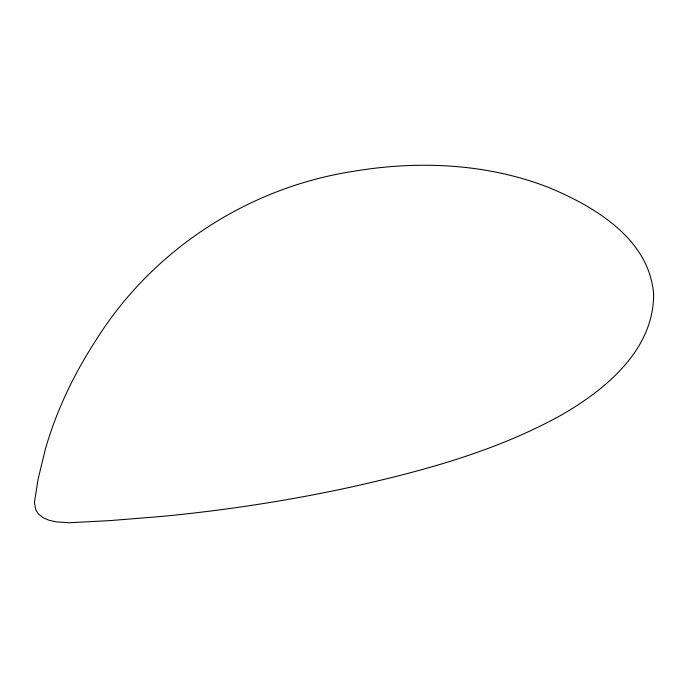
<?xml version="1.0" encoding="UTF-8"?>
<svg xmlns="http://www.w3.org/2000/svg" width="688" height="688" viewBox="0 0 688 688"><rect width="100%" height="100%" fill="white"/><g stroke="black" fill="none" stroke-linecap="round" stroke-linejoin="round"><path stroke-width="1.03" d="M653.6 293.716C654.185 350.089 604.855 390.302 560.049 415.776C494.99 451.577 422.57 471.091 350.527 487.19A1000.842 577.834 0 0 1 162.351 516.37L109.779 520.627L69.307 522.742L56.02 521.857L48.874 520.197L43.138 517.703L38.812 514.392L35.939 510.264L34.4 502.593L38.072 479.226L45.451 448.877A1000.842 577.834 0 0 1 95.967 340.225C152.1 250.217 247.886 187.661 352.652 171.458C417.84 160.356 486.536 163.288 548.585 187.437C594.604 206.546 648.922 238.65 653.6 293.716"/></g></svg>
